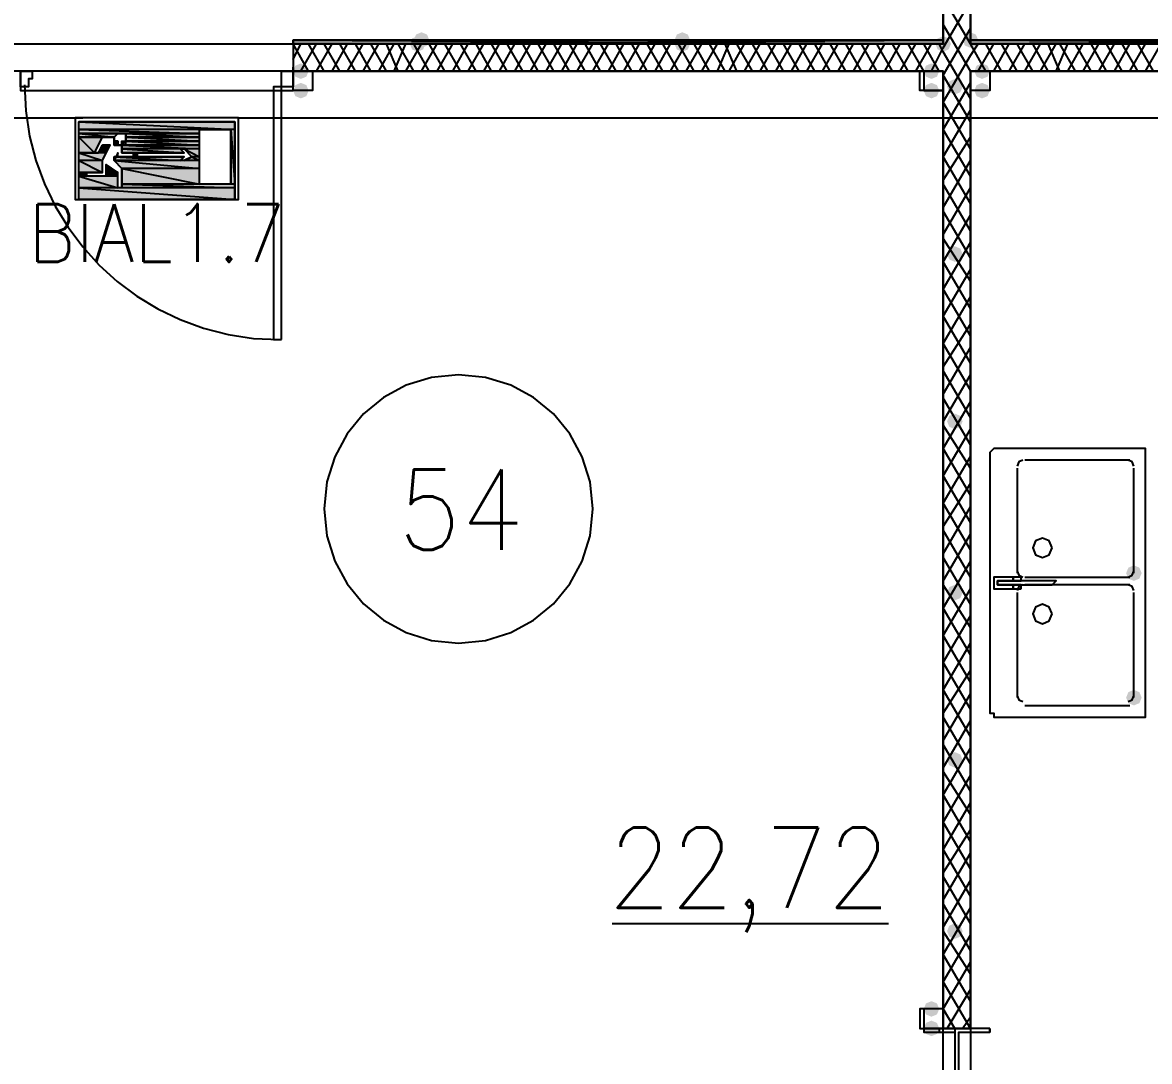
# Model space of a CAD drawing. Header units: millimetres. Extents: x 0 to 420, y 0 to 297.
# Drawn here: x 193.23 to 205.49, y 140.69 to 152 of the extents above; entities that cross this region are included whole.
import ezdxf

# ---------------------------------------------------------------- set-up
doc = ezdxf.new("R2010")
doc.units = ezdxf.units.MM
doc.layers.get('0').update_dxf_attribs({"linetype": 'CONTINUOUS'})
doc.styles.get("Standard").update_dxf_attribs({"font": 'STANDARD'})

msp = doc.modelspace()

# ---------------------------------------------------------------- hatches: boundary and pattern name
at = {"true_color": 0x0000fe}
for points in [[(197.612, 151.765), (197.587129, 151.705204), (197.527333, 151.680333), (197.467537, 151.705204), (197.442667, 151.765), (197.467537, 151.824796), (197.527333, 151.849667), (197.587129, 151.824796)], [(197.654333, 151.807333), (197.629463, 151.747537), (197.569667, 151.722667), (197.509871, 151.747537), (197.485, 151.807333), (197.509871, 151.867129), (197.569667, 151.892), (197.629462, 151.867129)], [(200.490667, 151.807333), (200.465796, 151.747537), (200.406, 151.722667), (200.346204, 151.747537), (200.321333, 151.807333), (200.346204, 151.867129), (200.406, 151.892), (200.465796, 151.867129)], [(200.490667, 151.765), (200.465796, 151.705204), (200.406, 151.680333), (200.346204, 151.705204), (200.321333, 151.765), (200.346204, 151.824796), (200.406, 151.849667), (200.465796, 151.824796)], [(203.327, 151.765), (203.302129, 151.705204), (203.242333, 151.680333), (203.182538, 151.705204), (203.157667, 151.765), (203.182537, 151.824796), (203.242333, 151.849667), (203.302129, 151.824796)], [(203.327, 151.765), (203.302129, 151.705204), (203.242333, 151.680333), (203.182538, 151.705204), (203.157667, 151.765), (203.182537, 151.824796), (203.242333, 151.849667), (203.302129, 151.824796)], [(203.623333, 151.807333), (203.598463, 151.747537), (203.538667, 151.722667), (203.478871, 151.747537), (203.454, 151.807333), (203.478871, 151.867129), (203.538667, 151.892), (203.598462, 151.867129)]]:
    msp.add_hatch(color=0, dxfattribs=at).paths.add_polyline_path(points, flags=0)
at = {"true_color": 0x000007}
h = msp.add_hatch(color=0, dxfattribs=at)
h.paths.add_polyline_path([(203.242333, 151.807333), (196.172667, 151.807333), (203.242333, 151.765)], flags=0)
h.paths.add_polyline_path([(196.172667, 151.807333), (203.242333, 151.765), (196.172667, 151.765)], flags=0)
h = msp.add_hatch(color=0, dxfattribs=at)
h.paths.add_polyline_path([(210.608333, 151.807333), (203.538667, 151.807333), (210.608333, 151.765)], flags=0)
h.paths.add_polyline_path([(203.538667, 151.807333), (210.608333, 151.765), (203.538667, 151.765)], flags=0)
for points in [[(196.342, 151.468667), (196.317129, 151.408871), (196.257333, 151.384), (196.197538, 151.408871), (196.172667, 151.468667), (196.197537, 151.528462), (196.257333, 151.553333), (196.317129, 151.528463)], [(203.2, 151.468667), (203.175129, 151.408871), (203.115333, 151.384), (203.055538, 151.408871), (203.030667, 151.468667), (203.055537, 151.528462), (203.115333, 151.553333), (203.175129, 151.528463)], [(203.750333, 151.468667), (203.725462, 151.408871), (203.665667, 151.384), (203.605871, 151.408871), (203.581, 151.468667), (203.605871, 151.528462), (203.665667, 151.553333), (203.725462, 151.528463)], [(203.454, 151.299333), (203.429129, 151.239537), (203.369333, 151.214667), (203.309538, 151.239537), (203.284667, 151.299333), (203.309537, 151.359129), (203.369333, 151.384), (203.429129, 151.359129)], [(196.342, 151.257), (196.317129, 151.197204), (196.257333, 151.172333), (196.197538, 151.197204), (196.172667, 151.257), (196.197537, 151.316796), (196.257333, 151.341667), (196.317129, 151.316796)], [(203.2, 151.257), (203.175129, 151.197204), (203.115333, 151.172333), (203.055538, 151.197204), (203.030667, 151.257), (203.055537, 151.316796), (203.115333, 151.341667), (203.175129, 151.316796)], [(203.750333, 151.257), (203.725462, 151.197204), (203.665667, 151.172333), (203.605871, 151.197204), (203.581, 151.257), (203.605871, 151.316796), (203.665667, 151.341667), (203.725462, 151.316796)], [(203.454, 149.479), (203.429129, 149.419204), (203.369333, 149.394333), (203.309538, 149.419204), (203.284667, 149.479), (203.309537, 149.538796), (203.369333, 149.563667), (203.429129, 149.538796)], [(203.454, 147.658667), (203.429129, 147.598871), (203.369333, 147.574), (203.309538, 147.598871), (203.284667, 147.658667), (203.309537, 147.718462), (203.369333, 147.743333), (203.429129, 147.718463)], [(205.401333, 146.007667), (205.376463, 145.947871), (205.316667, 145.923), (205.256871, 145.947871), (205.232, 146.007667), (205.256871, 146.067462), (205.316667, 146.092333), (205.376462, 146.067463)], [(203.454, 145.796), (203.429129, 145.736204), (203.369333, 145.711333), (203.309538, 145.736204), (203.284667, 145.796), (203.309537, 145.855796), (203.369333, 145.880667), (203.429129, 145.855796)], [(205.401333, 144.653), (205.376463, 144.593204), (205.316667, 144.568333), (205.256871, 144.593204), (205.232, 144.653), (205.256871, 144.712796), (205.316667, 144.737667), (205.376462, 144.712796)], [(203.454, 143.975667), (203.429129, 143.915871), (203.369333, 143.891), (203.309538, 143.915871), (203.284667, 143.975667), (203.309537, 144.035462), (203.369333, 144.060333), (203.429129, 144.035463)], [(203.454, 142.113), (203.429129, 142.053204), (203.369333, 142.028333), (203.309538, 142.053204), (203.284667, 142.113), (203.309537, 142.172796), (203.369333, 142.197667), (203.429129, 142.172796)], [(203.2, 141.266333), (203.175129, 141.206537), (203.115333, 141.181667), (203.055538, 141.206537), (203.030667, 141.266333), (203.055537, 141.326129), (203.115333, 141.351), (203.175129, 141.326129)], [(203.2, 141.054667), (203.175129, 140.994871), (203.115333, 140.97), (203.055538, 140.994871), (203.030667, 141.054667), (203.055537, 141.114462), (203.115333, 141.139333), (203.175129, 141.114463)]]:
    msp.add_hatch(color=0, dxfattribs=at).paths.add_polyline_path(points, flags=0)
at = {"true_color": 0x000052}
h = msp.add_hatch(color=0, dxfattribs=at)
h.paths.add_polyline_path([(195.537667, 150.918333), (193.844333, 150.918333), (195.537667, 150.833667)], flags=0)
h.paths.add_polyline_path([(193.844333, 150.918333), (195.537667, 150.833667), (193.844333, 150.833667)], flags=0)
h = msp.add_hatch(color=0, dxfattribs=at)
h.paths.add_polyline_path([(195.156667, 150.833667), (193.844333, 150.833667), (195.156667, 150.791333)], flags=0)
h.paths.add_polyline_path([(193.844333, 150.833667), (195.156667, 150.791333), (193.844333, 150.791333)], flags=0)
h = msp.add_hatch(color=0, dxfattribs=at)
h.paths.add_polyline_path([(193.844333, 150.791333), (194.31, 150.791333)], flags=0)
h.paths.add_polyline_path([(194.31, 150.791333), (193.844333, 150.791333)], flags=0)
h.paths.add_polyline_path([(194.31, 150.791333), (193.844333, 150.791333)], flags=0)
h.paths.add_polyline_path([(193.844333, 150.791333), (194.31, 150.791333)], flags=0)
h = msp.add_hatch(color=0, dxfattribs=at)
h.paths.add_polyline_path([(193.844333, 150.791333), (194.267667, 150.791333)], flags=0)
h.paths.add_polyline_path([(194.267667, 150.791333), (193.844333, 150.791333)], flags=0)
h = msp.add_hatch(color=0, dxfattribs=at)
h.paths.add_polyline_path([(194.267667, 150.791333), (193.844333, 150.791333), (194.225333, 150.749)], flags=0)
h.paths.add_polyline_path([(193.844333, 150.791333), (194.225333, 150.749), (193.844333, 150.749)], flags=0)
h = msp.add_hatch(color=0, dxfattribs=at)
h.paths.add_polyline_path([(193.844333, 150.749), (194.225333, 150.749)], flags=0)
h.paths.add_polyline_path([(194.225333, 150.749), (193.844333, 150.749)], flags=0)
h.paths.add_polyline_path([(194.225333, 150.749), (193.844333, 150.749)], flags=0)
h.paths.add_polyline_path([(193.844333, 150.749), (194.225333, 150.749)], flags=0)
h = msp.add_hatch(color=0, dxfattribs=at)
h.paths.add_polyline_path([(193.844333, 150.749), (194.225333, 150.749)], flags=0)
h.paths.add_polyline_path([(194.225333, 150.749), (193.844333, 150.749)], flags=0)
h = msp.add_hatch(color=0, dxfattribs=at)
h.paths.add_polyline_path([(194.098333, 150.749), (193.844333, 150.749), (194.013667, 150.579667)], flags=0)
h.paths.add_polyline_path([(193.844333, 150.749), (194.013667, 150.579667), (193.844333, 150.579667)], flags=0)
h = msp.add_hatch(color=0, dxfattribs=at)
h.paths.add_polyline_path([(194.225333, 150.749), (194.225333, 150.706667)], flags=0)
h.paths.add_polyline_path([(194.225333, 150.706667), (194.225333, 150.749)], flags=0)
h = msp.add_hatch(color=0, dxfattribs=at)
h.paths.add_polyline_path([(194.31, 150.791333), (195.156667, 150.791333)], flags=0)
h.paths.add_polyline_path([(195.156667, 150.791333), (194.31, 150.791333)], flags=0)
h = msp.add_hatch(color=0, dxfattribs=at)
h.paths.add_polyline_path([(194.31, 150.791333), (195.156667, 150.791333)], flags=0)
h.paths.add_polyline_path([(195.156667, 150.791333), (194.31, 150.791333)], flags=0)
h = msp.add_hatch(color=0, dxfattribs=at)
h.paths.add_polyline_path([(194.352333, 150.791333), (195.156667, 150.791333)], flags=0)
h.paths.add_polyline_path([(195.156667, 150.791333), (194.352333, 150.791333)], flags=0)
for points in [[(194.352333, 150.791333), (194.352333, 150.749)], [(194.352333, 150.749), (194.352333, 150.706667)], [(194.140667, 150.452667), (194.183, 150.410333), (194.140667, 150.410333)]]:
    msp.add_hatch(color=0, dxfattribs=at).paths.add_polyline_path(points, flags=0)
h = msp.add_hatch(color=0, dxfattribs=at)
h.paths.add_polyline_path([(194.352333, 150.791333), (195.156667, 150.791333)], flags=0)
h.paths.add_polyline_path([(195.156667, 150.791333), (194.352333, 150.791333)], flags=0)
h = msp.add_hatch(color=0, dxfattribs=at)
h.paths.add_polyline_path([(195.156667, 150.791333), (194.352333, 150.791333), (195.156667, 150.749)], flags=0)
h.paths.add_polyline_path([(194.352333, 150.791333), (195.156667, 150.749), (194.352333, 150.749)], flags=0)
h = msp.add_hatch(color=0, dxfattribs=at)
h.paths.add_polyline_path([(194.352333, 150.749), (195.156667, 150.749)], flags=0)
h.paths.add_polyline_path([(195.156667, 150.749), (194.352333, 150.749)], flags=0)
h = msp.add_hatch(color=0, dxfattribs=at)
h.paths.add_polyline_path([(194.352333, 150.749), (195.156667, 150.749)], flags=0)
h.paths.add_polyline_path([(195.156667, 150.749), (194.352333, 150.749)], flags=0)
h = msp.add_hatch(color=0, dxfattribs=at)
h.paths.add_polyline_path([(194.352333, 150.749), (195.156667, 150.749)], flags=0)
h.paths.add_polyline_path([(195.156667, 150.749), (194.352333, 150.749)], flags=0)
h = msp.add_hatch(color=0, dxfattribs=at)
h.paths.add_polyline_path([(194.352333, 150.749), (195.156667, 150.749)], flags=0)
h.paths.add_polyline_path([(195.156667, 150.749), (194.352333, 150.749)], flags=0)
h = msp.add_hatch(color=0, dxfattribs=at)
h.paths.add_polyline_path([(195.156667, 150.749), (194.352333, 150.749), (195.156667, 150.706667)], flags=0)
h.paths.add_polyline_path([(194.352333, 150.749), (195.156667, 150.706667), (194.352333, 150.706667)], flags=0)
h = msp.add_hatch(color=0, dxfattribs=at)
h.paths.add_polyline_path([(195.537667, 150.833667), (195.495333, 150.833667), (195.537667, 150.241)], flags=0)
h.paths.add_polyline_path([(195.495333, 150.833667), (195.537667, 150.241), (195.495333, 150.241)], flags=0)
h = msp.add_hatch(color=0, dxfattribs=at)
h.paths.add_polyline_path([(194.183, 150.664333), (194.098333, 150.664333), (194.140667, 150.579667)], flags=0)
h.paths.add_polyline_path([(194.098333, 150.664333), (194.140667, 150.579667), (194.056, 150.579667)], flags=0)
h = msp.add_hatch(color=0, dxfattribs=at)
h.paths.add_polyline_path([(194.225333, 150.706667), (194.267667, 150.706667)], flags=0)
h.paths.add_polyline_path([(194.267667, 150.706667), (194.225333, 150.706667)], flags=0)
h.paths.add_polyline_path([(194.267667, 150.706667), (194.225333, 150.706667)], flags=0)
h.paths.add_polyline_path([(194.225333, 150.706667), (194.267667, 150.706667)], flags=0)
h.paths.add_polyline_path([(194.267667, 150.706667), (194.225333, 150.706667)], flags=0)
h.paths.add_polyline_path([(194.267667, 150.706667), (194.225333, 150.706667)], flags=0)
h = msp.add_hatch(color=0, dxfattribs=at)
h.paths.add_polyline_path([(194.225333, 150.706667), (194.267667, 150.706667)], flags=0)
h.paths.add_polyline_path([(194.267667, 150.706667), (194.225333, 150.706667)], flags=0)
h = msp.add_hatch(color=0, dxfattribs=at)
h.paths.add_polyline_path([(194.225333, 150.706667), (194.267667, 150.706667)], flags=0)
h.paths.add_polyline_path([(194.267667, 150.706667), (194.225333, 150.706667)], flags=0)
h = msp.add_hatch(color=0, dxfattribs=at)
h.paths.add_polyline_path([(194.267667, 150.706667), (194.225333, 150.706667), (194.267667, 150.664333)], flags=0)
h.paths.add_polyline_path([(194.225333, 150.706667), (194.267667, 150.664333), (194.225333, 150.664333)], flags=0)
h = msp.add_hatch(color=0, dxfattribs=at)
h.paths.add_polyline_path([(194.225333, 150.664333), (194.267667, 150.664333)], flags=0)
h.paths.add_polyline_path([(194.267667, 150.664333), (194.225333, 150.664333)], flags=0)
h = msp.add_hatch(color=0, dxfattribs=at)
h.paths.add_polyline_path([(194.267667, 150.706667), (194.267667, 150.664333)], flags=0)
h.paths.add_polyline_path([(194.267667, 150.664333), (194.267667, 150.706667)], flags=0)
h = msp.add_hatch(color=0, dxfattribs=at)
h.paths.add_polyline_path([(194.267667, 150.664333), (195.156667, 150.664333)], flags=0)
h.paths.add_polyline_path([(195.156667, 150.664333), (194.267667, 150.664333)], flags=0)
h = msp.add_hatch(color=0, dxfattribs=at)
h.paths.add_polyline_path([(194.31, 150.664333), (194.31, 150.706667)], flags=0)
h.paths.add_polyline_path([(194.31, 150.664333), (194.31, 150.706667), (194.352333, 150.706667)], flags=0)
h = msp.add_hatch(color=0, dxfattribs=at)
h.paths.add_polyline_path([(194.31, 150.664333), (195.156667, 150.664333)], flags=0)
h.paths.add_polyline_path([(195.156667, 150.664333), (194.31, 150.664333)], flags=0)
h = msp.add_hatch(color=0, dxfattribs=at)
h.paths.add_polyline_path([(195.156667, 150.664333), (194.31, 150.664333), (195.156667, 150.622)], flags=0)
h.paths.add_polyline_path([(194.31, 150.664333), (195.156667, 150.622), (194.31, 150.622)], flags=0)
h = msp.add_hatch(color=0, dxfattribs=at)
h.paths.add_polyline_path([(194.945, 150.622), (194.31, 150.622), (194.987333, 150.579667)], flags=0)
h.paths.add_polyline_path([(194.31, 150.622), (194.987333, 150.579667), (194.31, 150.579667)], flags=0)
h = msp.add_hatch(color=0, dxfattribs=at)
h.paths.add_polyline_path([(194.352333, 150.706667), (195.156667, 150.706667)], flags=0)
h.paths.add_polyline_path([(195.156667, 150.706667), (194.352333, 150.706667)], flags=0)
h = msp.add_hatch(color=0, dxfattribs=at)
h.paths.add_polyline_path([(194.352333, 150.706667), (195.156667, 150.706667)], flags=0)
h.paths.add_polyline_path([(195.156667, 150.706667), (194.352333, 150.706667)], flags=0)
h = msp.add_hatch(color=0, dxfattribs=at)
h.paths.add_polyline_path([(194.352333, 150.706667), (195.156667, 150.706667)], flags=0)
h.paths.add_polyline_path([(195.156667, 150.706667), (194.352333, 150.706667)], flags=0)
h = msp.add_hatch(color=0, dxfattribs=at)
h.paths.add_polyline_path([(194.352333, 150.706667), (195.156667, 150.706667)], flags=0)
h.paths.add_polyline_path([(195.156667, 150.706667), (194.352333, 150.706667)], flags=0)
h = msp.add_hatch(color=0, dxfattribs=at)
h.paths.add_polyline_path([(194.352333, 150.706667), (195.156667, 150.706667)], flags=0)
h.paths.add_polyline_path([(195.156667, 150.706667), (194.352333, 150.706667)], flags=0)
h = msp.add_hatch(color=0, dxfattribs=at)
h.paths.add_polyline_path([(194.352333, 150.706667), (195.156667, 150.706667)], flags=0)
h.paths.add_polyline_path([(195.156667, 150.706667), (194.352333, 150.706667)], flags=0)
h = msp.add_hatch(color=0, dxfattribs=at)
h.paths.add_polyline_path([(195.156667, 150.706667), (194.352333, 150.706667), (195.156667, 150.664333)], flags=0)
h.paths.add_polyline_path([(194.352333, 150.706667), (195.156667, 150.664333), (194.352333, 150.664333)], flags=0)
h = msp.add_hatch(color=0, dxfattribs=at)
h.paths.add_polyline_path([(195.156667, 150.622), (194.987333, 150.622), (195.156667, 150.537333)], flags=0)
h.paths.add_polyline_path([(194.987333, 150.622), (195.156667, 150.537333), (195.072, 150.537333)], flags=0)
h = msp.add_hatch(color=0, dxfattribs=at)
h.paths.add_polyline_path([(194.056, 150.579667), (193.844333, 150.579667)], flags=0)
h.paths.add_polyline_path([(194.056, 150.579667), (193.844333, 150.579667), (194.013667, 150.579667)], flags=0)
h = msp.add_hatch(color=0, dxfattribs=at)
h.paths.add_polyline_path([(194.140667, 150.579667), (193.844333, 150.579667), (194.098333, 150.495)], flags=0)
h.paths.add_polyline_path([(193.844333, 150.579667), (194.098333, 150.495), (193.844333, 150.495)], flags=0)
h = msp.add_hatch(color=0, dxfattribs=at)
h.paths.add_polyline_path([(194.987333, 150.537333), (194.225333, 150.537333), (194.945, 150.495)], flags=0)
h.paths.add_polyline_path([(194.225333, 150.537333), (194.945, 150.495), (194.225333, 150.495)], flags=0)
h = msp.add_hatch(color=0, dxfattribs=at)
h.paths.add_polyline_path([(194.437, 150.579667), (194.987333, 150.579667)], flags=0)
h.paths.add_polyline_path([(194.987333, 150.579667), (194.437, 150.579667)], flags=0)
h = msp.add_hatch(color=0, dxfattribs=at)
h.paths.add_polyline_path([(194.479333, 150.579667), (194.437, 150.579667), (194.479333, 150.537333)], flags=0)
h.paths.add_polyline_path([(194.437, 150.579667), (194.479333, 150.537333), (194.437, 150.537333)], flags=0)
h = msp.add_hatch(color=0, dxfattribs=at)
h.paths.add_polyline_path([(194.437, 150.537333), (194.987333, 150.537333)], flags=0)
h.paths.add_polyline_path([(194.987333, 150.537333), (194.437, 150.537333)], flags=0)
h = msp.add_hatch(color=0, dxfattribs=at)
h.paths.add_polyline_path([(195.156667, 150.537333), (195.072, 150.537333), (195.156667, 150.495)], flags=0)
h.paths.add_polyline_path([(195.072, 150.537333), (195.156667, 150.495), (194.987333, 150.495)], flags=0)
h = msp.add_hatch(color=0, dxfattribs=at)
h.paths.add_polyline_path([(194.098333, 150.495), (193.844333, 150.495), (194.098333, 150.368)], flags=0)
h.paths.add_polyline_path([(193.844333, 150.495), (194.098333, 150.368), (193.844333, 150.368)], flags=0)
h = msp.add_hatch(color=0, dxfattribs=at)
h.paths.add_polyline_path([(194.183, 150.410333), (194.140667, 150.410333), (194.267667, 150.368)], flags=0)
h.paths.add_polyline_path([(194.140667, 150.410333), (194.267667, 150.368), (194.140667, 150.368)], flags=0)
h = msp.add_hatch(color=0, dxfattribs=at)
h.paths.add_polyline_path([(195.156667, 150.495), (194.225333, 150.495), (195.156667, 150.410333)], flags=0)
h.paths.add_polyline_path([(194.225333, 150.495), (195.156667, 150.410333), (194.31, 150.410333)], flags=0)
h = msp.add_hatch(color=0, dxfattribs=at)
h.paths.add_polyline_path([(195.156667, 150.410333), (194.31, 150.410333), (195.156667, 150.241)], flags=0)
h.paths.add_polyline_path([(194.31, 150.410333), (195.156667, 150.241), (194.31, 150.241)], flags=0)
h = msp.add_hatch(color=0, dxfattribs=at)
h.paths.add_polyline_path([(193.929, 150.368), (193.844333, 150.368), (193.929, 150.325667)], flags=0)
h.paths.add_polyline_path([(193.844333, 150.368), (193.929, 150.325667), (193.844333, 150.325667)], flags=0)
h = msp.add_hatch(color=0, dxfattribs=at)
h.paths.add_polyline_path([(194.267667, 150.325667), (193.844333, 150.325667), (194.267667, 150.198667)], flags=0)
h.paths.add_polyline_path([(193.844333, 150.325667), (194.267667, 150.198667), (193.844333, 150.198667)], flags=0)
h = msp.add_hatch(color=0, dxfattribs=at)
h.paths.add_polyline_path([(194.267667, 150.368), (194.140667, 150.368), (194.267667, 150.325667)], flags=0)
h.paths.add_polyline_path([(194.140667, 150.368), (194.267667, 150.325667), (194.140667, 150.325667)], flags=0)
h = msp.add_hatch(color=0, dxfattribs=at)
h.paths.add_polyline_path([(195.537667, 150.198667), (193.844333, 150.198667), (195.537667, 150.071667)], flags=0)
h.paths.add_polyline_path([(193.844333, 150.198667), (195.537667, 150.071667), (193.844333, 150.071667)], flags=0)
h = msp.add_hatch(color=0, dxfattribs=at)
h.paths.add_polyline_path([(195.537667, 150.241), (194.31, 150.241), (195.537667, 150.198667)], flags=0)
h.paths.add_polyline_path([(194.31, 150.241), (195.537667, 150.198667), (194.31, 150.198667)], flags=0)

# ---------------------------------------------------------------- linework, layer by layer
at = {"color": 0, "true_color": 0x0000ab}
for points in [[(203.242333, 158.453667), (186.139667, 158.453667), (186.139667, 151.765), (203.242333, 151.765)], [(203.538667, 151.765), (220.641333, 151.765), (220.641333, 158.453667), (203.538667, 158.453667)]]:
    msp.add_lwpolyline(points, close=True, dxfattribs=at)
at = {"color": 0, "true_color": 0x000007}
for points in [[(203.242333, 157.734), (203.242333, 151.765)], [(203.538667, 151.765), (203.538667, 157.734), (203.242333, 157.734)], [(203.538667, 151.765), (203.242333, 152.273)], [(203.242333, 151.722667), (203.538667, 152.230667)], [(203.538667, 151.468667), (203.242333, 151.976667)], [(203.242333, 151.426333), (203.538667, 151.934333)], [(203.242333, 151.765), (196.172667, 151.765), (203.242333, 151.807333), (196.172667, 151.807333)], [(196.172667, 151.595667), (196.257333, 151.765)], [(196.342, 151.468667), (196.172667, 151.765)], [(196.172667, 151.765), (196.172667, 151.468667)], [(196.172667, 151.765), (196.172667, 151.468667)], [(203.242333, 151.765), (196.172667, 151.765)], [(196.257333, 151.468667), (196.426667, 151.765)], [(196.511333, 151.468667), (196.342, 151.765)], [(196.426667, 151.468667), (196.596, 151.765)], [(196.680667, 151.468667), (196.511333, 151.765)], [(196.596, 151.468667), (196.765333, 151.765)], [(196.85, 151.468667), (196.680667, 151.765)], [(196.765333, 151.468667), (196.934667, 151.765)], [(197.019333, 151.468667), (196.85, 151.765)], [(196.934667, 151.468667), (197.104, 151.765)], [(197.188667, 151.468667), (197.019333, 151.765)], [(197.104, 151.468667), (197.273333, 151.765)], [(197.315667, 151.468667), (197.188667, 151.765)], [(197.273333, 151.468667), (197.400333, 151.765)], [(197.485, 151.468667), (197.315667, 151.765)], [(197.400333, 151.468667), (197.569667, 151.765)], [(197.654333, 151.468667), (197.485, 151.765)], [(197.569667, 151.468667), (197.739, 151.765)], [(197.823667, 151.468667), (197.654333, 151.765)], [(197.739, 151.468667), (197.908333, 151.765)], [(197.993, 151.468667), (197.823667, 151.765)], [(197.908333, 151.468667), (198.077667, 151.765)], [(198.162333, 151.468667), (197.993, 151.765)], [(198.077667, 151.468667), (198.247, 151.765)], [(198.331667, 151.468667), (198.162333, 151.765)], [(198.247, 151.468667), (198.416333, 151.765)], [(198.501, 151.468667), (198.331667, 151.765)], [(198.416333, 151.468667), (198.585667, 151.765)], [(198.670333, 151.468667), (198.501, 151.765)], [(198.585667, 151.468667), (198.755, 151.765)], [(198.839667, 151.468667), (198.670333, 151.765)], [(198.755, 151.468667), (198.924333, 151.765)], [(199.009, 151.468667), (198.839667, 151.765)], [(198.924333, 151.468667), (199.093667, 151.765)], [(199.178333, 151.468667), (199.009, 151.765)], [(199.093667, 151.468667), (199.263, 151.765)], [(199.347667, 151.468667), (199.178333, 151.765)], [(199.263, 151.468667), (199.432333, 151.765)], [(199.517, 151.468667), (199.347667, 151.765)], [(199.432333, 151.468667), (199.601667, 151.765)], [(199.686333, 151.468667), (199.517, 151.765)], [(199.601667, 151.468667), (199.771, 151.765)], [(199.855667, 151.468667), (199.686333, 151.765)], [(199.771, 151.468667), (199.940333, 151.765)], [(200.025, 151.468667), (199.855667, 151.765)], [(199.940333, 151.468667), (200.109667, 151.765)], [(200.194333, 151.468667), (200.025, 151.765)], [(200.109667, 151.468667), (200.279, 151.765)], [(200.363667, 151.468667), (200.194333, 151.765)], [(200.279, 151.468667), (200.448333, 151.765)], [(200.533, 151.468667), (200.363667, 151.765)], [(200.448333, 151.468667), (200.617667, 151.765)], [(200.702333, 151.468667), (200.533, 151.765)], [(200.617667, 151.468667), (200.787, 151.765)], [(200.871667, 151.468667), (200.702333, 151.765)], [(200.787, 151.468667), (200.914, 151.765)], [(200.998667, 151.468667), (200.871667, 151.765)], [(200.914, 151.468667), (201.083333, 151.765)], [(201.168, 151.468667), (200.998667, 151.765)], [(201.083333, 151.468667), (201.252667, 151.765)], [(201.337333, 151.468667), (201.168, 151.765)], [(201.252667, 151.468667), (201.422, 151.765)], [(201.506667, 151.468667), (201.337333, 151.765)], [(201.422, 151.468667), (201.591333, 151.765)], [(201.676, 151.468667), (201.506667, 151.765)], [(201.591333, 151.468667), (201.760667, 151.765)], [(201.845333, 151.468667), (201.676, 151.765)], [(201.760667, 151.468667), (201.93, 151.765)], [(202.014667, 151.468667), (201.845333, 151.765)], [(201.93, 151.468667), (202.099333, 151.765)], [(202.184, 151.468667), (202.014667, 151.765)], [(202.099333, 151.468667), (202.268667, 151.765)], [(202.353333, 151.468667), (202.184, 151.765)], [(202.268667, 151.468667), (202.438, 151.765)], [(202.522667, 151.468667), (202.353333, 151.765)], [(202.438, 151.468667), (202.607333, 151.765)], [(202.692, 151.468667), (202.522667, 151.765)], [(202.607333, 151.468667), (202.776667, 151.765)], [(202.861333, 151.468667), (202.692, 151.765)], [(202.776667, 151.468667), (202.946, 151.765)], [(203.030667, 151.468667), (202.861333, 151.765)], [(202.946, 151.468667), (203.115333, 151.765)], [(203.2, 151.468667), (203.030667, 151.765)], [(203.242333, 151.680333), (203.2, 151.765)], [(210.608333, 151.807333), (203.538667, 151.807333), (210.608333, 151.807333), (203.538667, 151.765)], [(203.538667, 151.638), (203.623333, 151.765)], [(203.708, 151.468667), (203.538667, 151.765)], [(210.608333, 151.765), (203.538667, 151.765)], [(203.623333, 151.468667), (203.792667, 151.765)], [(203.877333, 151.468667), (203.708, 151.765)], [(203.792667, 151.468667), (203.962, 151.765)], [(204.046667, 151.468667), (203.877333, 151.765)], [(203.962, 151.468667), (204.131333, 151.765)], [(204.216, 151.468667), (204.046667, 151.765)], [(204.131333, 151.468667), (204.300667, 151.765)], [(204.385333, 151.468667), (204.216, 151.765)], [(204.300667, 151.468667), (204.47, 151.765)], [(204.512333, 151.468667), (204.385333, 151.765)], [(204.47, 151.468667), (204.597, 151.765)], [(204.681667, 151.468667), (204.512333, 151.765)], [(204.597, 151.468667), (204.766333, 151.765)], [(204.851, 151.468667), (204.681667, 151.765)], [(204.766333, 151.468667), (204.935667, 151.765)], [(205.020333, 151.468667), (204.851, 151.765)], [(204.935667, 151.468667), (205.105, 151.765)], [(205.189667, 151.468667), (205.020333, 151.765)], [(205.105, 151.468667), (205.274333, 151.765)], [(205.359, 151.468667), (205.189667, 151.765)], [(205.274333, 151.468667), (205.443667, 151.765)], [(205.528333, 151.468667), (205.359, 151.765)], [(205.443667, 151.468667), (205.613, 151.765)], [(203.115333, 151.468667), (203.242333, 151.722667)], [(203.538667, 151.172333), (203.242333, 151.680333)], [(203.242333, 151.13), (203.538667, 151.638)], [(196.172667, 151.468667), (196.172667, 151.511)], [(194.691, 151.468667), (193.209333, 151.468667), (193.209333, 151.384)], [(193.209333, 151.384), (193.209333, 151.257), (194.691, 151.257)], [(196.172667, 151.384), (196.172667, 151.468667), (194.691, 151.468667)], [(194.691, 151.257), (196.172667, 151.257), (196.172667, 151.384)], [(196.172667, 151.468667), (203.242333, 151.468667)], [(203.242333, 151.468667), (203.242333, 141.054667), (203.538667, 141.054667), (203.538667, 151.468667)], [(203.538667, 150.918333), (203.242333, 151.426333)], [(203.538667, 151.468667), (210.608333, 151.468667)], [(193.251667, 151.3205), (193.265982, 151.036994), (193.308001, 150.761677), (193.376328, 150.495944), (193.46957, 150.241188), (193.586333, 149.998803), (193.725223, 149.770183), (193.884847, 149.556721), (194.063811, 149.359811), (194.260721, 149.180847), (194.474183, 149.021223), (194.702803, 148.882333), (194.945188, 148.76557), (195.199944, 148.672328), (195.465677, 148.604001), (195.740994, 148.561982), (196.0245, 148.547667)], [(203.242333, 150.833667), (203.538667, 151.341667)], [(203.538667, 150.622), (203.242333, 151.13)], [(203.242333, 150.537333), (203.538667, 151.045333)], [(203.538667, 150.325667), (203.242333, 150.833667)], [(203.242333, 150.283333), (203.538667, 150.749)], [(203.538667, 150.029333), (203.242333, 150.537333)], [(203.242333, 149.987), (203.538667, 150.495)], [(203.538667, 149.733), (203.242333, 150.241)], [(203.242333, 149.690667), (203.538667, 150.198667)], [(203.538667, 149.436667), (203.242333, 149.944667)], [(203.242333, 149.394333), (203.538667, 149.902333)], [(203.538667, 149.182667), (203.242333, 149.648333)], [(203.242333, 149.098), (203.538667, 149.606)], [(203.538667, 148.886333), (203.242333, 149.394333)], [(203.242333, 148.801667), (203.538667, 149.309667)], [(203.538667, 148.59), (203.242333, 149.098)], [(203.242333, 148.505333), (203.538667, 149.013333)], [(203.538667, 148.293667), (203.242333, 148.801667)], [(203.242333, 148.251333), (203.538667, 148.717)], [(203.538667, 147.997333), (203.242333, 148.505333)], [(203.242333, 147.955), (203.538667, 148.463)], [(203.538667, 147.701), (203.242333, 148.209)], [(199.432333, 146.706167), (199.402661, 147.000508), (199.31756, 147.274659), (199.182903, 147.522746), (199.004563, 147.738896), (198.788413, 147.917236), (198.540326, 148.051893), (198.266175, 148.136995), (197.971833, 148.166667), (197.677492, 148.136995), (197.403341, 148.051893), (197.155254, 147.917236), (196.939104, 147.738896), (196.760764, 147.522746), (196.626107, 147.274659), (196.541005, 147.000508), (196.511333, 146.706167)], [(203.242333, 147.658667), (203.538667, 148.166667)], [(203.538667, 147.404667), (203.242333, 147.912667)], [(203.242333, 147.362333), (203.538667, 147.870333)], [(203.538667, 147.150667), (203.242333, 147.616333)], [(203.242333, 147.066), (203.538667, 147.574)], [(203.538667, 146.854333), (203.242333, 147.362333)], [(203.242333, 146.769667), (203.538667, 147.277667)], [(204.110167, 147.235333), (204.065265, 147.216735), (204.046667, 147.171833)], [(205.274333, 147.235333), (204.131333, 147.235333)], [(205.316667, 147.171833), (205.298068, 147.216735), (205.253167, 147.235333)], [(203.538667, 146.558), (203.242333, 147.066)], [(204.046667, 147.150667), (204.046667, 146.007667)], [(205.316667, 146.007667), (205.316667, 147.150667)], [(203.242333, 146.515667), (203.538667, 146.981333)], [(196.511333, 146.706167), (196.541005, 146.411825), (196.626107, 146.137674), (196.760764, 145.889587), (196.939104, 145.673437), (197.155254, 145.495097), (197.403341, 145.36044), (197.677492, 145.275339), (197.971833, 145.245667), (198.266175, 145.275339), (198.540326, 145.36044), (198.788413, 145.495097), (199.004563, 145.673437), (199.182903, 145.889587), (199.31756, 146.137674), (199.402661, 146.411825), (199.432333, 146.706167)], [(203.538667, 146.261667), (203.242333, 146.769667)], [(203.242333, 146.219333), (203.538667, 146.727333)], [(203.538667, 145.965333), (203.242333, 146.473333)], [(203.242333, 145.923), (203.538667, 146.431)], [(203.538667, 145.669), (203.242333, 146.177)], [(203.242333, 145.626667), (203.538667, 146.134667)], [(204.046667, 146.028833), (204.065265, 145.983932), (204.110167, 145.965333)], [(204.131333, 145.965333), (205.274333, 145.965333)], [(205.253167, 145.965333), (205.298068, 145.983932), (205.316667, 146.028833)], [(203.538667, 145.415), (203.242333, 145.880667)], [(204.110167, 145.880667), (204.065265, 145.862068), (204.046667, 145.817167)], [(205.274333, 145.880667), (204.131333, 145.880667)], [(205.316667, 145.817167), (205.298068, 145.862068), (205.253167, 145.880667)], [(203.242333, 145.330333), (203.538667, 145.838333)], [(204.046667, 145.796), (204.046667, 144.653)], [(205.316667, 144.653), (205.316667, 145.796)], [(203.538667, 145.118667), (203.242333, 145.626667)], [(203.242333, 145.034), (203.538667, 145.542)], [(203.538667, 144.822333), (203.242333, 145.330333)], [(203.242333, 144.737667), (203.538667, 145.245667)], [(203.538667, 144.526), (203.242333, 145.034)], [(203.242333, 144.483667), (203.538667, 144.949333)], [(203.538667, 144.229667), (203.242333, 144.737667)], [(203.242333, 144.187333), (203.538667, 144.695333)], [(204.046667, 144.674167), (204.065265, 144.629265), (204.110167, 144.610667)], [(205.253167, 144.610667), (205.298068, 144.629265), (205.316667, 144.674167)], [(204.131333, 144.568333), (205.274333, 144.568333)], [(203.538667, 143.933333), (203.242333, 144.441333)], [(203.242333, 143.891), (203.538667, 144.399)], [(203.538667, 143.637), (203.242333, 144.145)], [(203.242333, 143.594667), (203.538667, 144.102667)], [(203.538667, 143.383), (203.242333, 143.848667)], [(203.242333, 143.298333), (203.538667, 143.806333)], [(203.538667, 143.086667), (203.242333, 143.594667)], [(203.242333, 143.002), (203.538667, 143.51)], [(203.538667, 142.790333), (203.242333, 143.298333)], [(203.242333, 142.748), (203.538667, 143.213667)], [(203.538667, 142.494), (203.242333, 143.002)], [(203.242333, 142.451667), (203.538667, 142.959667)], [(203.538667, 142.197667), (203.242333, 142.705667)], [(203.242333, 142.155333), (203.538667, 142.663333)], [(203.538667, 141.901333), (203.242333, 142.409333)], [(203.242333, 141.859), (203.538667, 142.367)], [(199.644, 142.197667), (202.649667, 142.197667)], [(203.538667, 141.647333), (203.242333, 142.113)], [(203.242333, 141.562667), (203.538667, 142.070667)], [(203.538667, 141.351), (203.242333, 141.859)], [(203.242333, 141.266333), (203.538667, 141.774333)], [(203.538667, 141.054667), (203.242333, 141.562667)], [(203.284667, 141.054667), (203.538667, 141.478)], [(203.369333, 141.054667), (203.242333, 141.266333)], [(203.454, 141.054667), (203.538667, 141.181667)], [(203.030667, 141.054667), (203.030667, 141.012333)], [(203.2, 141.054667), (203.2, 141.012333)], [(203.369333, 141.054667), (203.369333, 140.335)], [(203.538667, 141.054667), (203.538667, 141.012333)], [(203.750333, 141.054667), (203.750333, 141.012333)]]:
    msp.add_lwpolyline(points, dxfattribs=at)
for points in [[(203.242333, 151.807333), (196.172667, 151.807333), (203.242333, 151.765)], [(196.172667, 151.807333), (203.242333, 151.765), (196.172667, 151.765)], [(196.172667, 151.765), (203.242333, 151.765), (203.242333, 151.807333), (196.172667, 151.807333)], [(196.172667, 151.765), (203.242333, 151.765), (203.242333, 151.807333), (196.172667, 151.807333)], [(210.608333, 151.807333), (203.538667, 151.807333), (210.608333, 151.765)], [(203.538667, 151.807333), (210.608333, 151.765), (203.538667, 151.765)], [(210.608333, 151.807333), (210.608333, 151.765), (203.538667, 151.765), (203.538667, 151.807333), (210.608333, 151.807333), (203.538667, 151.807333), (203.538667, 151.765), (210.608333, 151.765)], [(203.242333, 140.335), (203.242333, 151.468667), (186.139667, 151.468667), (186.139667, 140.335)], [(193.336333, 151.468667), (193.336333, 151.384), (193.294, 151.384), (193.294, 151.299333), (193.209333, 151.299333), (193.209333, 151.468667)], [(196.172667, 151.468667), (196.172667, 151.299333), (196.045667, 151.299333), (196.045667, 151.384), (196.045667, 151.468667)], [(196.172667, 151.468667), (196.384333, 151.468667), (196.384333, 151.257), (196.172667, 151.257), (196.172667, 151.468667), (196.384333, 151.468667), (196.384333, 151.257), (196.172667, 151.257)], [(202.988333, 151.468667), (203.242333, 151.468667), (203.242333, 151.257), (202.988333, 151.257)], [(203.030667, 151.468667), (203.030667, 151.257), (203.242333, 151.257), (203.242333, 151.468667)], [(203.538667, 151.468667), (203.750333, 151.468667), (203.750333, 151.257), (203.538667, 151.257), (203.538667, 151.468667), (203.750333, 151.468667), (203.750333, 151.257), (203.538667, 151.257)], [(203.538667, 151.468667), (203.538667, 140.335), (220.641333, 140.335), (220.641333, 151.468667)], [(196.045667, 148.547667), (196.045667, 151.299333), (195.961, 151.299333), (195.961, 148.547667)], [(205.443667, 144.483667), (205.443667, 147.32), (205.443667, 147.362333), (205.401333, 147.362333), (203.835, 147.362333), (203.792667, 147.362333), (203.750333, 147.32), (203.750333, 144.483667), (203.792667, 144.483667), (203.792667, 144.441333), (203.835, 144.441333), (205.401333, 144.441333), (205.443667, 144.441333)], [(204.427667, 146.282833), (204.396669, 146.357669), (204.321833, 146.388667), (204.246998, 146.357669), (204.216, 146.282833), (204.246998, 146.207998), (204.321833, 146.177), (204.396669, 146.207998)], [(204.004333, 145.838333), (204.004333, 145.880667), (203.835, 145.880667), (203.835, 145.923), (204.004333, 145.923), (204.004333, 145.965333), (203.792667, 145.965333), (203.792667, 145.838333)], [(204.089, 145.965333), (204.004333, 145.965333), (204.004333, 145.923), (204.089, 145.923)], [(204.427667, 145.880667), (204.47, 145.923), (204.427667, 145.923), (203.835, 145.923), (203.835, 145.880667)], [(204.089, 145.838333), (204.089, 145.880667), (204.004333, 145.880667), (204.004333, 145.838333)], [(204.427667, 145.563167), (204.396669, 145.638002), (204.321833, 145.669), (204.246998, 145.638002), (204.216, 145.563167), (204.246998, 145.488331), (204.321833, 145.457333), (204.396669, 145.488331)], [(203.242333, 141.266333), (203.030667, 141.266333), (203.030667, 141.054667), (203.242333, 141.054667), (203.242333, 141.266333), (202.988333, 141.266333), (202.988333, 141.054667), (203.242333, 141.054667)], [(203.750333, 141.054667), (203.030667, 141.054667), (203.030667, 141.012333), (203.369333, 141.012333), (203.369333, 140.377333), (203.030667, 140.377333), (203.030667, 140.335), (203.750333, 140.335), (203.750333, 140.377333), (203.411667, 140.377333), (203.411667, 141.012333), (203.750333, 141.012333)]]:
    msp.add_lwpolyline(points, close=True, dxfattribs=at)
at = {"color": 0, "true_color": 0x000005}
for points in [[(178.223333, 150.960667), (193.886667, 150.960667)], [(195.58, 150.960667), (211.243333, 150.960667)]]:
    msp.add_lwpolyline(points, dxfattribs=at)
at = {"color": 0, "true_color": 0x00005c}
msp.add_lwpolyline([(195.58, 150.960667), (193.802, 150.960667), (193.802, 150.071667), (195.58, 150.071667)], close=True, dxfattribs=at)
at = {"color": 0, "true_color": 0x000052}
for points in [[(195.537667, 150.918333), (193.844333, 150.918333), (195.537667, 150.833667)], [(193.844333, 150.918333), (195.537667, 150.833667), (193.844333, 150.833667)], [(193.844333, 150.918333), (195.537667, 150.918333), (195.537667, 150.071667), (193.844333, 150.071667)], [(195.156667, 150.833667), (193.844333, 150.833667), (195.156667, 150.791333)], [(193.844333, 150.833667), (195.156667, 150.791333), (193.844333, 150.791333)], [(193.844333, 150.791333), (194.31, 150.791333)], [(194.31, 150.791333), (193.844333, 150.791333)], [(194.31, 150.791333), (193.844333, 150.791333)], [(193.844333, 150.791333), (194.31, 150.791333)], [(194.31, 150.791333), (193.844333, 150.791333), (194.267667, 150.791333)], [(193.844333, 150.791333), (194.267667, 150.791333)], [(194.267667, 150.791333), (193.844333, 150.791333)], [(194.267667, 150.791333), (193.844333, 150.791333)], [(193.844333, 150.791333), (194.267667, 150.791333)], [(194.267667, 150.791333), (193.844333, 150.791333)], [(193.844333, 150.791333), (194.267667, 150.791333)], [(194.267667, 150.791333), (193.844333, 150.791333)], [(193.844333, 150.791333), (194.267667, 150.791333)], [(194.267667, 150.791333), (193.844333, 150.791333)], [(194.267667, 150.791333), (193.844333, 150.791333), (194.225333, 150.749)], [(193.844333, 150.791333), (194.225333, 150.749), (193.844333, 150.749)], [(193.844333, 150.749), (194.225333, 150.749)], [(194.225333, 150.749), (193.844333, 150.749)], [(194.225333, 150.749), (193.844333, 150.749)], [(193.844333, 150.749), (194.225333, 150.749)], [(194.225333, 150.749), (193.844333, 150.749)], [(194.225333, 150.749), (193.844333, 150.749)], [(193.844333, 150.749), (194.225333, 150.749)], [(194.225333, 150.749), (193.844333, 150.749)], [(194.225333, 150.749), (193.844333, 150.749)], [(193.844333, 150.749), (194.225333, 150.749)], [(193.844333, 150.749), (194.225333, 150.749)], [(194.225333, 150.749), (193.844333, 150.749)], [(194.098333, 150.749), (193.844333, 150.749), (194.013667, 150.579667)], [(193.844333, 150.749), (194.013667, 150.579667), (193.844333, 150.579667)], [(193.929, 150.368), (194.098333, 150.368), (194.098333, 150.495), (194.183, 150.664333), (194.098333, 150.664333), (194.056, 150.579667), (194.013667, 150.579667), (194.098333, 150.749), (194.225333, 150.749), (194.225333, 150.706667), (194.225333, 150.664333), (194.267667, 150.664333), (194.31, 150.664333), (194.31, 150.579667), (194.437, 150.579667), (194.437, 150.537333), (194.267667, 150.537333), (194.267667, 150.579667), (194.225333, 150.495), (194.31, 150.410333), (194.31, 150.198667), (194.267667, 150.198667), (194.267667, 150.368), (194.140667, 150.452667), (194.140667, 150.325667), (193.929, 150.325667)], [(194.225333, 150.749), (194.225333, 150.706667)], [(194.225333, 150.706667), (194.225333, 150.749)], [(194.31, 150.791333), (195.156667, 150.791333)], [(195.156667, 150.791333), (194.31, 150.791333)], [(194.31, 150.791333), (195.156667, 150.791333)], [(195.156667, 150.791333), (194.31, 150.791333)], [(194.352333, 150.791333), (195.156667, 150.791333)], [(195.156667, 150.791333), (194.352333, 150.791333)], [(194.352333, 150.791333), (194.352333, 150.749)], [(194.352333, 150.791333), (195.156667, 150.791333)], [(195.156667, 150.791333), (194.352333, 150.791333)], [(195.156667, 150.791333), (194.352333, 150.791333), (195.156667, 150.749)], [(194.352333, 150.791333), (195.156667, 150.749), (194.352333, 150.749)], [(194.352333, 150.749), (194.352333, 150.791333)], [(194.352333, 150.749), (195.156667, 150.749)], [(195.156667, 150.749), (194.352333, 150.749)], [(194.352333, 150.749), (195.156667, 150.749)], [(195.156667, 150.749), (194.352333, 150.749)], [(194.352333, 150.749), (195.156667, 150.749)], [(195.156667, 150.749), (194.352333, 150.749)], [(194.352333, 150.749), (194.352333, 150.706667)], [(194.352333, 150.749), (195.156667, 150.749)], [(195.156667, 150.749), (194.352333, 150.749)], [(195.156667, 150.749), (194.352333, 150.749), (195.156667, 150.706667)], [(194.352333, 150.749), (195.156667, 150.706667), (194.352333, 150.706667)], [(195.156667, 150.833667), (195.495333, 150.833667), (195.495333, 150.241), (195.156667, 150.241)], [(195.537667, 150.833667), (195.495333, 150.833667), (195.537667, 150.241)], [(195.495333, 150.833667), (195.537667, 150.241), (195.495333, 150.241)], [(194.098333, 150.664333), (194.140667, 150.579667), (194.056, 150.579667)], [(194.183, 150.664333), (194.098333, 150.664333), (194.140667, 150.579667)], [(194.225333, 150.706667), (194.267667, 150.706667)], [(194.267667, 150.706667), (194.225333, 150.706667)], [(194.267667, 150.706667), (194.225333, 150.706667)], [(194.225333, 150.706667), (194.267667, 150.706667)], [(194.267667, 150.706667), (194.225333, 150.706667)], [(194.267667, 150.706667), (194.225333, 150.706667)], [(194.225333, 150.706667), (194.267667, 150.706667)], [(194.267667, 150.706667), (194.225333, 150.706667)], [(194.225333, 150.706667), (194.267667, 150.706667)], [(194.267667, 150.706667), (194.225333, 150.706667)], [(194.267667, 150.706667), (194.225333, 150.706667)], [(194.225333, 150.706667), (194.267667, 150.706667)], [(194.225333, 150.706667), (194.267667, 150.706667)], [(194.267667, 150.706667), (194.225333, 150.706667)], [(194.225333, 150.706667), (194.267667, 150.706667)], [(194.267667, 150.706667), (194.225333, 150.706667)], [(194.225333, 150.706667), (194.267667, 150.706667)], [(194.267667, 150.706667), (194.225333, 150.706667)], [(194.267667, 150.706667), (194.225333, 150.706667), (194.267667, 150.664333)], [(194.225333, 150.706667), (194.267667, 150.664333), (194.225333, 150.664333)], [(194.225333, 150.664333), (194.267667, 150.664333)], [(194.267667, 150.664333), (194.225333, 150.664333)], [(194.267667, 150.706667), (194.267667, 150.664333)], [(194.267667, 150.664333), (194.267667, 150.706667)], [(194.267667, 150.664333), (195.156667, 150.664333)], [(195.156667, 150.664333), (194.267667, 150.664333)], [(194.31, 150.664333), (194.267667, 150.664333)], [(194.31, 150.664333), (194.31, 150.706667)], [(194.31, 150.664333), (194.31, 150.706667), (194.352333, 150.706667)], [(194.31, 150.664333), (195.156667, 150.664333)], [(195.156667, 150.664333), (194.31, 150.664333)], [(195.156667, 150.664333), (194.31, 150.664333), (195.156667, 150.622)], [(194.31, 150.664333), (195.156667, 150.622), (194.31, 150.622)], [(194.945, 150.622), (194.31, 150.622), (194.987333, 150.579667)], [(194.31, 150.622), (194.987333, 150.579667), (194.31, 150.579667)], [(194.352333, 150.706667), (195.156667, 150.706667)], [(195.156667, 150.706667), (194.352333, 150.706667)], [(194.352333, 150.706667), (195.156667, 150.706667)], [(195.156667, 150.706667), (194.352333, 150.706667)], [(194.352333, 150.706667), (195.156667, 150.706667)], [(195.156667, 150.706667), (194.352333, 150.706667)], [(194.352333, 150.706667), (195.156667, 150.706667)], [(195.156667, 150.706667), (194.352333, 150.706667)], [(194.352333, 150.706667), (195.156667, 150.706667)], [(195.156667, 150.706667), (194.352333, 150.706667)], [(194.352333, 150.706667), (195.156667, 150.706667)], [(195.156667, 150.706667), (194.352333, 150.706667)], [(195.156667, 150.706667), (194.352333, 150.706667), (195.156667, 150.664333)], [(194.352333, 150.706667), (195.156667, 150.664333), (194.352333, 150.664333)], [(194.987333, 150.579667), (194.945, 150.622), (194.987333, 150.622), (195.072, 150.537333), (194.987333, 150.495), (194.945, 150.495), (194.987333, 150.537333), (194.479333, 150.537333), (194.479333, 150.579667)], [(195.156667, 150.622), (194.987333, 150.622), (195.156667, 150.537333)], [(194.987333, 150.622), (195.156667, 150.537333), (195.072, 150.537333)], [(194.056, 150.579667), (193.844333, 150.579667)], [(194.056, 150.579667), (193.844333, 150.579667), (194.013667, 150.579667)], [(194.140667, 150.579667), (193.844333, 150.579667), (194.098333, 150.495)], [(193.844333, 150.579667), (194.098333, 150.495), (193.844333, 150.495)], [(194.987333, 150.537333), (194.225333, 150.537333), (194.945, 150.495)], [(194.225333, 150.537333), (194.945, 150.495), (194.225333, 150.495)], [(194.437, 150.579667), (194.987333, 150.579667)], [(194.987333, 150.579667), (194.437, 150.579667)], [(194.479333, 150.579667), (194.437, 150.579667), (194.479333, 150.537333)], [(194.437, 150.579667), (194.479333, 150.537333), (194.437, 150.537333)], [(194.437, 150.537333), (194.987333, 150.537333)], [(194.987333, 150.537333), (194.437, 150.537333)], [(195.072, 150.537333), (195.156667, 150.495), (194.987333, 150.495)], [(195.156667, 150.537333), (195.072, 150.537333), (195.156667, 150.495)], [(194.098333, 150.495), (193.844333, 150.495), (194.098333, 150.368)], [(193.844333, 150.495), (194.098333, 150.368), (193.844333, 150.368)], [(194.140667, 150.452667), (194.183, 150.410333), (194.140667, 150.410333)], [(194.183, 150.410333), (194.140667, 150.410333), (194.267667, 150.368)], [(194.140667, 150.410333), (194.267667, 150.368), (194.140667, 150.368)], [(195.156667, 150.495), (194.225333, 150.495), (195.156667, 150.410333)], [(194.225333, 150.495), (195.156667, 150.410333), (194.31, 150.410333)], [(195.156667, 150.410333), (194.31, 150.410333), (195.156667, 150.241)], [(194.31, 150.410333), (195.156667, 150.241), (194.31, 150.241)], [(193.929, 150.368), (193.844333, 150.368), (193.929, 150.325667)], [(193.844333, 150.368), (193.929, 150.325667), (193.844333, 150.325667)], [(194.267667, 150.325667), (193.844333, 150.325667), (194.267667, 150.198667)], [(193.844333, 150.325667), (194.267667, 150.198667), (193.844333, 150.198667)], [(194.267667, 150.368), (194.140667, 150.368), (194.267667, 150.325667)], [(194.140667, 150.368), (194.267667, 150.325667), (194.140667, 150.325667)], [(195.537667, 150.198667), (193.844333, 150.198667), (195.537667, 150.071667)], [(193.844333, 150.198667), (195.537667, 150.071667), (193.844333, 150.071667)], [(195.537667, 150.241), (194.31, 150.241), (195.537667, 150.198667)], [(194.31, 150.241), (195.537667, 150.198667), (194.31, 150.198667)]]:
    msp.add_lwpolyline(points, close=True, dxfattribs=at)

# ---------------------------------------------------------------- texts
at = {"color": 0, "true_color": 0x00005c, "insert": (193.294007, 150.022164), "char_height": 0.627829, "width": 2.72059226, "attachment_point": 1}
msp.add_mtext('BIAL1.7', dxfattribs=at)
at = {"color": 0, "true_color": 0x000007, "char_height": 0.872032, "attachment_point": 1}
for s, insert, width in [('54', (197.315674, 147.133699), 1.16270936), ('22,72', (199.601667, 143.239036), 2.76143456)]:
    msp.add_mtext(s, dxfattribs=dict(at, insert=insert, width=width))

doc.saveas('drawing.dxf')
